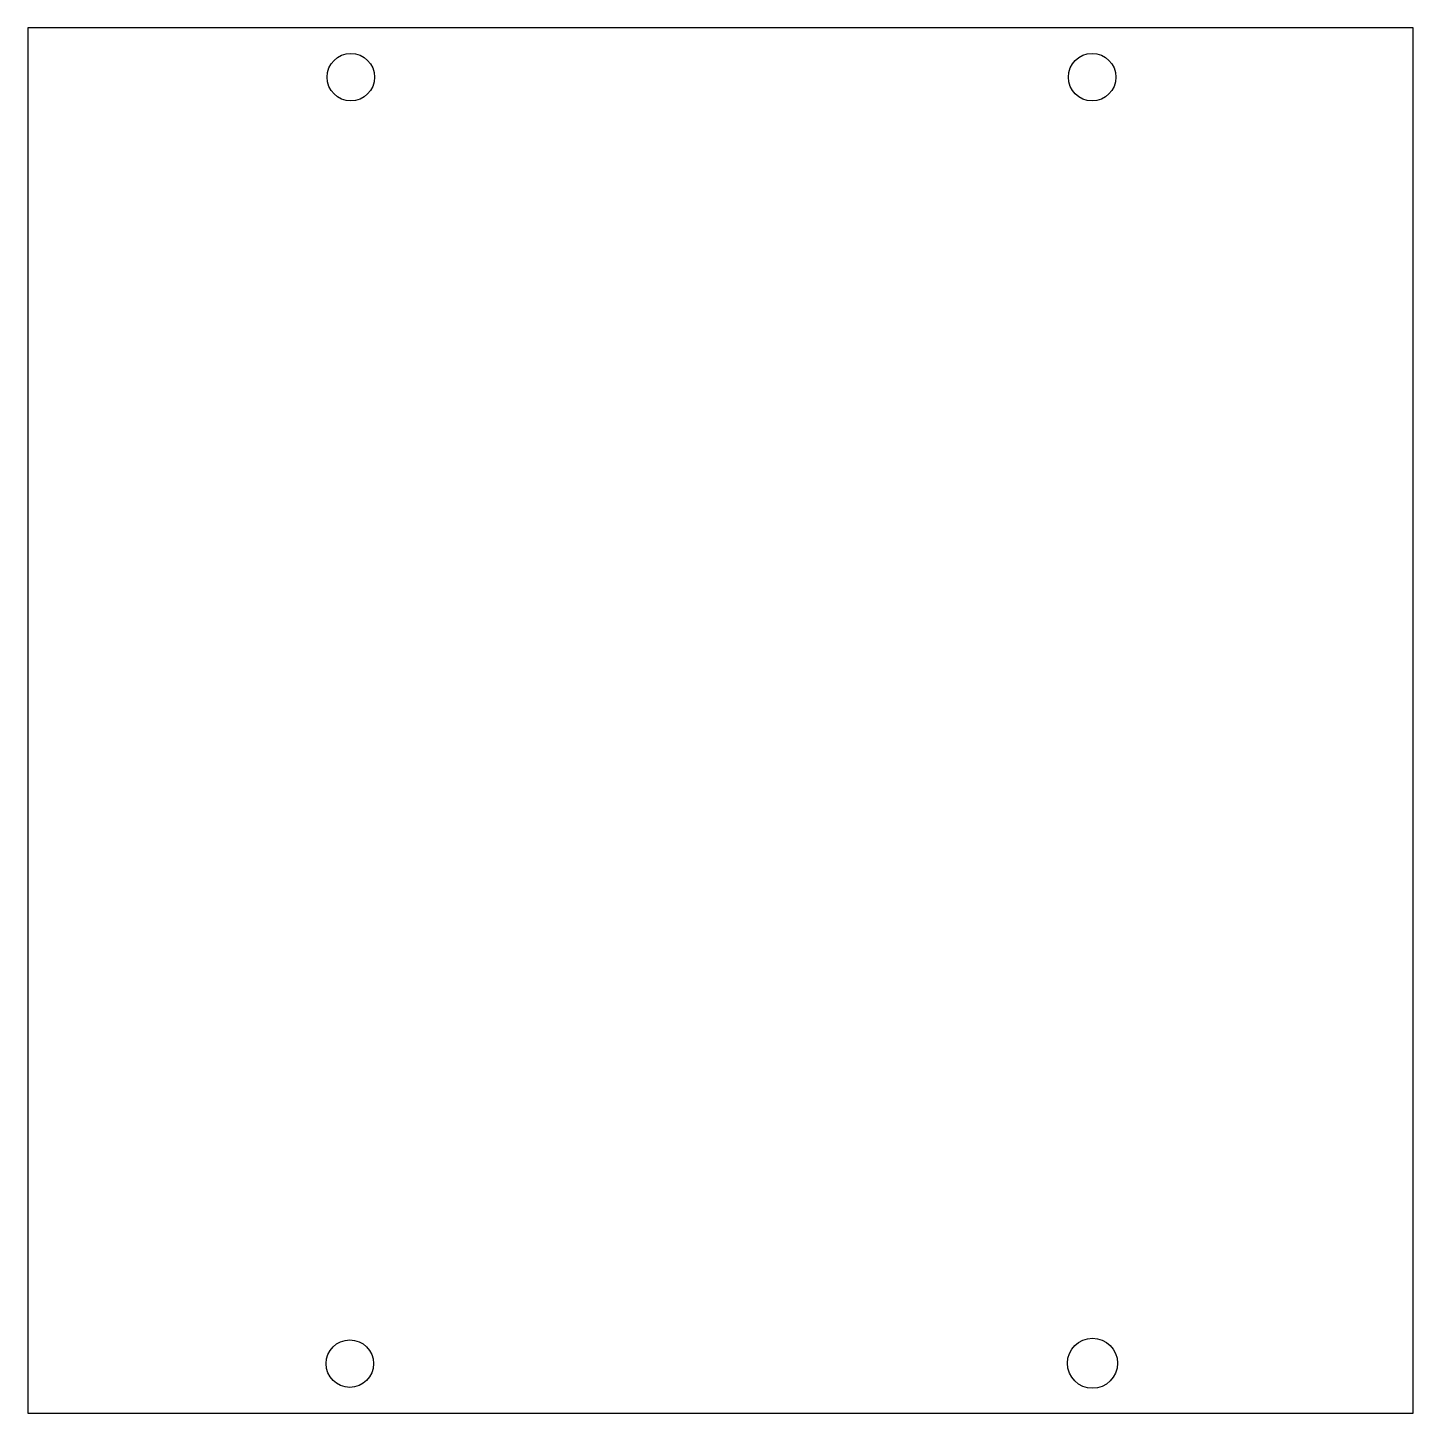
# Model space of a CAD drawing. Header units: millimetres. Extents: x 0 to 114, y 0 to 201.
# Drawn here: x 25.4 to 114.3, y 111.9 to 200.8 of the extents above; entities outside this region: 2.
import ezdxf

# ---------------------------------------------------------------- set-up
doc = ezdxf.new("R2010")
doc.units = ezdxf.units.MM
doc.styles.add('SLDTEXTSTYLE0', font='TXT', dxfattribs={"width": 0.7})

msp = doc.modelspace()

# ---------------------------------------------------------------- linework, layer by layer
at = {"color": 7, "linetype": 'Continuous', "lineweight": 25}
for p, q in [((114.295, 200.828), (25.395, 200.828)), ((25.395, 200.828), (25.395, 111.928)), ((114.295, 111.928), (114.295, 200.828)), ((25.395, 111.928), (114.295, 111.928))]:
    msp.add_line(p, q, dxfattribs=at)
for centre, radius in [((46.124, 197.653), 1.524), ((93.688, 197.653), 1.524), ((46.063, 115.115), 1.524), ((93.71, 115.138), 1.608)]:
    msp.add_circle(centre, radius, dxfattribs=at)

# ---------------------------------------------------------------- texts
at = {"color": 7, "linetype": 'Continuous', "char_height": 3.73507, "attachment_point": 1, "style": 'SLDTEXTSTYLE0'}
for s, insert in [('SOLIDWORKS Educational Product.', (0, 10.417)), ('For Instructional Use Only.', (0, 4.815))]:
    msp.add_mtext(s, dxfattribs=dict(at, insert=insert))

doc.saveas('drawing.dxf')
